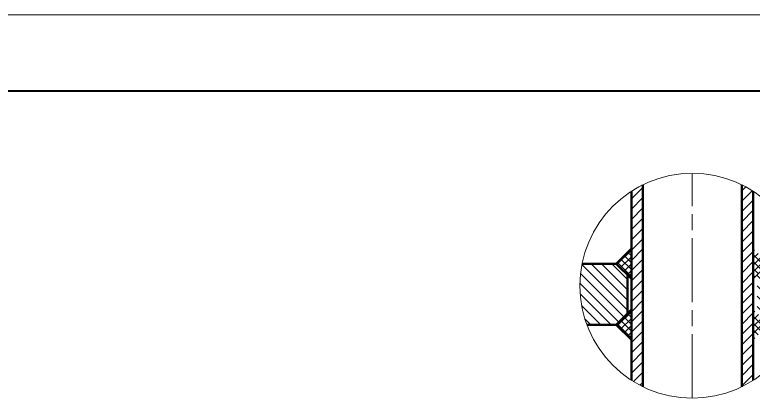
# Model space of a CAD drawing. Header units: millimetres. Extents: x 17368 to 100025, y -24769 to 12950.
# Drawn here: x 45503.7 to 45600.6, y -8771.7 to -8721.3 of the extents above; entities that cross this region are included whole.
import ezdxf

# ---------------------------------------------------------------- set-up
doc = ezdxf.new("R2010")
doc.units = ezdxf.units.MM
doc.header["$LTSCALE"] = 2.8
doc.linetypes.add('AM_ISO08W050', pattern=[18, 12, -1.5, 3, -1.5])
doc.linetypes.add('AM_ISO08W050x2', pattern=[9, 6, -0.75, 1.5, -0.75])
for name, color, linetype, lineweight in [('5', 5, 'Continuous', 40), ('9', 3, 'Continuous', 15), ('AM_7N', 4, 'AM_ISO08W050', 15), ('细实线', 5, 'Continuous', 15)]:
    doc.layers.add(name, color=color, linetype=linetype, lineweight=lineweight)

msp = doc.modelspace()

# ---------------------------------------------------------------- hatches: boundary and pattern name
at = {"layer": '细实线', "linetype": 'Continuous', "lineweight": 15}
h = msp.add_hatch(dxfattribs=at)
h.set_pattern_fill('ANSI31', color=5, scale=0.3, style=0)
h.paths.add_polyline_path([(45584.60938, -8769.30599, 0.02922248), (45586.10938, -8770.15417), (45586.10938, -8743.66272, 0.02922248), (45584.60938, -8744.51091)])
h.paths.add_polyline_path([(45599.10938, -8770.15421, 0.02922235), (45600.60938, -8769.30605), (45600.60938, -8744.51085, 0.02922235), (45599.10938, -8743.66268)])
at = {"layer": '细实线', "lineweight": 13}
h = msp.add_hatch(dxfattribs=at)
h.set_pattern_fill('ANSI37', color=256, scale=0.2, style=0)
h.paths.add_polyline_path([(45584.60938, -8752.01546), (45582.60938, -8754.01546), (45584.60938, -8756.01546)])
h.paths.add_polyline_path([(45600.60938, -8752.01536), (45600.60938, -8756.01555), (45602.60948, -8754.01546)])
h.paths.add_polyline_path([(45600.60938, -8760.01543), (45600.60938, -8764.01561), (45602.60948, -8762.01552)])
h.paths.add_polyline_path([(45582.60938, -8762.01552), (45584.60938, -8764.01552), (45584.60938, -8760.01552)])
at = {"layer": '细实线', "lineweight": 15}
h = msp.add_hatch(dxfattribs=at)
h.set_pattern_fill('ANSI31', color=256, scale=0.3, angle=90, style=0)
h.paths.add_polyline_path([(45578.76681, -8762.01546), (45582.60945, -8762.01546), (45584.1094, -8760.5155), (45584.10939, -8755.51546), (45582.60938, -8754.01546), (45578.14118, -8754.01546, 0.04937796), (45577.85478, -8756.90845, 0.08859115)])
h.paths.add_polyline_path([(45602.60948, -8754.01546), (45601.10939, -8755.51555), (45601.1094, -8760.51544), (45602.60942, -8762.01546), (45606.45205, -8762.01546, 0.08859115), (45607.36408, -8756.90845, 0.04937797), (45607.07768, -8754.01546)])

# ---------------------------------------------------------------- linework, layer by layer
at = {"layer": '5', "color": 7}
msp.add_line((45326.9977, -8731.338), (45885.9977, -8731.338), dxfattribs=at)
at = {"layer": '9', "color": 7}
msp.add_line((45301.9977, -8721.338), (45895.9977, -8721.338), dxfattribs=at)
at = {"layer": 'AM_7N', "linetype": 'AM_ISO08W050x2', "lineweight": 15, "ltscale": 0.5}
msp.add_line((45592.60943, -8771.6631), (45592.60943, -8742.15379), dxfattribs=at)
at = {"layer": '细实线', "color": 7, "linetype": 'Continuous', "lineweight": 50}
for p, q in [((45586.10938, -8743.66272), (45586.10938, -8770.15417)), ((45599.10938, -8743.66268), (45599.10938, -8770.15421)), ((45584.60938, -8744.51091), (45584.60938, -8769.30599)), ((45600.60938, -8744.51085), (45600.60938, -8769.30605)), ((45582.60938, -8754.01546), (45584.60938, -8752.01546)), ((45582.60938, -8754.01546), (45578.14118, -8754.01546)), ((45582.60938, -8754.01546), (45584.60938, -8756.01546)), ((45584.1094, -8760.5155), (45584.10939, -8755.51546)), ((45582.60938, -8762.01552), (45584.60938, -8760.01552)), ((45582.60945, -8762.01546), (45578.76681, -8762.01546)), ((45582.60938, -8762.01552), (45584.60938, -8764.01552))]:
    msp.add_line(p, q, dxfattribs=at)
at = {"layer": '细实线'}
msp.add_circle((45592.60943, -8756.90845), 14.75465, dxfattribs=at)

doc.saveas('drawing.dxf')
